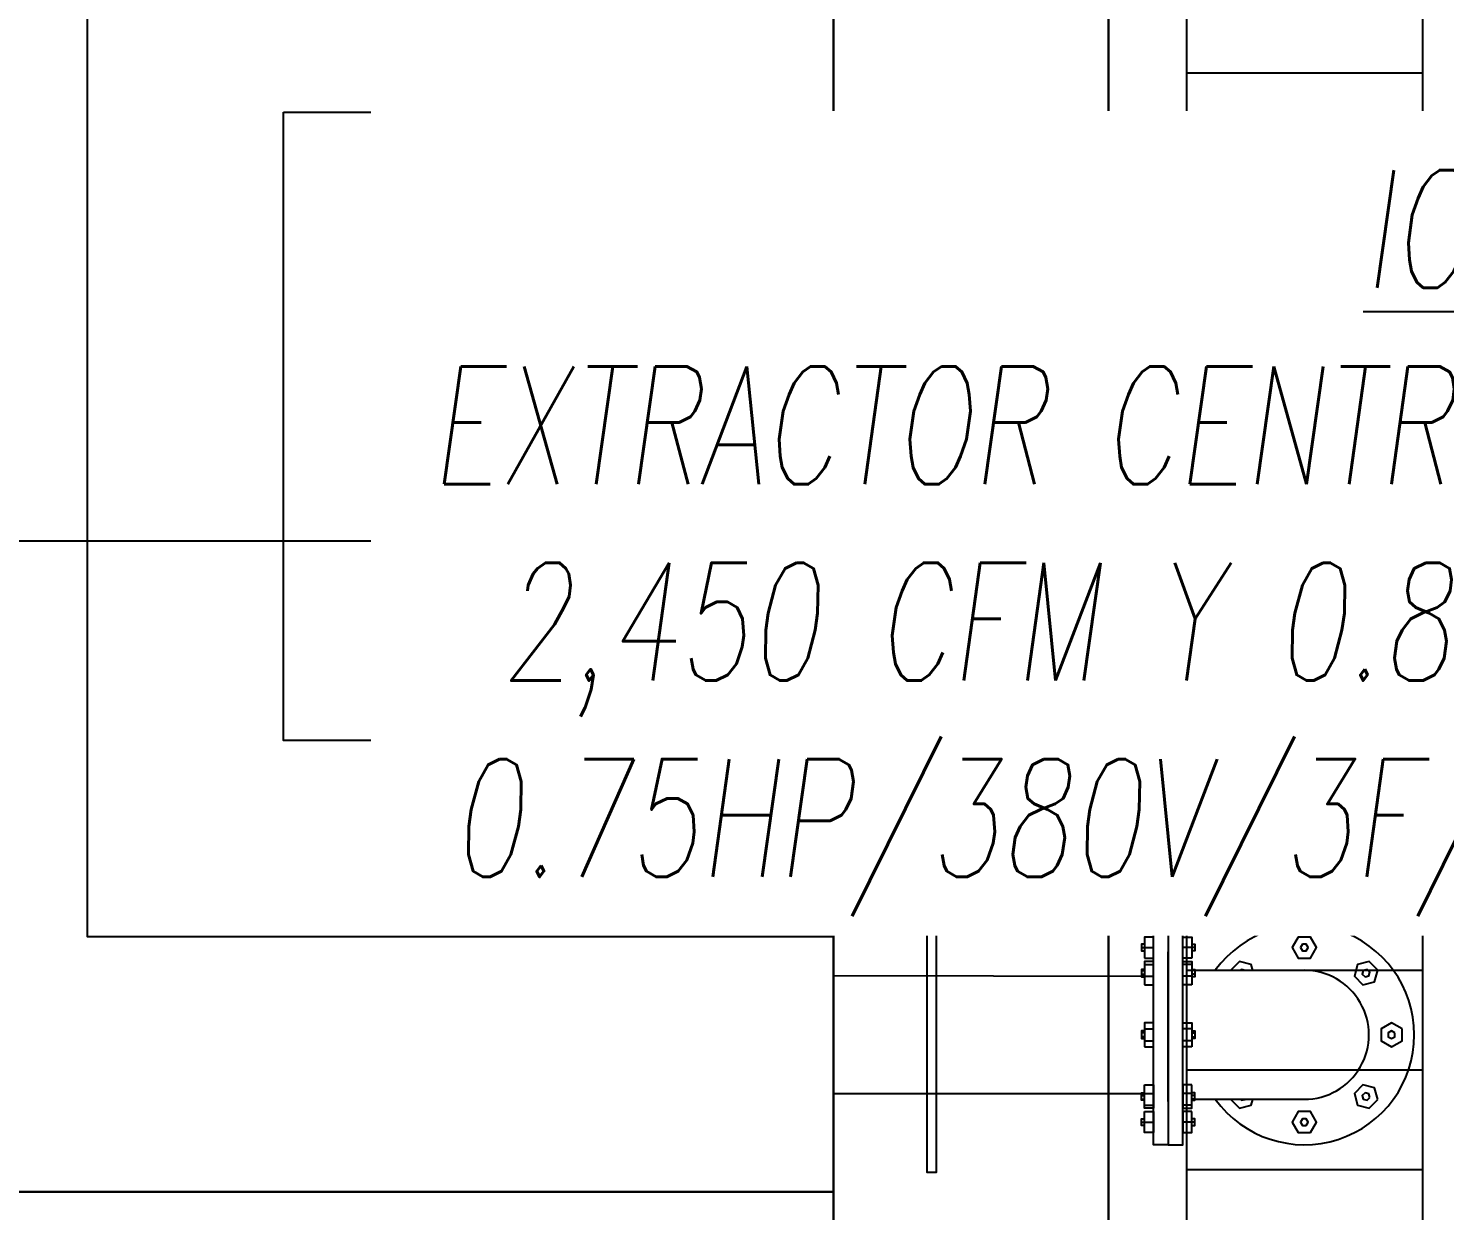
# Model space of a CAD drawing. Extents: x 226317 to 226469, y 8188101 to 8188260.
# Drawn here: x 226388.492 to 226390.295, y 8188240.557 to 8188242.063 of the extents above; entities that cross this region are included whole.
import ezdxf
from ezdxf import colors
from ezdxf.entities.mleader import LeaderData, LeaderLine
from ezdxf.math import Vec2, Vec3

# ---------------------------------------------------------------- set-up
doc = ezdxf.new("R2010")
doc.units = 0
doc.header["$LTSCALE"] = 15
for name, pattern in [('CENTER', [2, 1.25, -0.25, 0.25, -0.25]), ('DASHDOT', [1, 0.5, -0.25, 0, -0.25]), ('HIDDEN', [0.375, 0.25, -0.125])]:
    doc.linetypes.add(name, pattern=pattern)
doc.layers.get('0').update_dxf_attribs({"color": 250})
for name, color, linetype, lineweight in [('0-BLOCK-SANIT', 250, 'Continuous', 25), ('A-MURO ALTO', 250, 'Continuous', 30), ('A-MUROS', 252, 'Continuous', 30)]:
    doc.layers.add(name, color=color, linetype=linetype, lineweight=lineweight)
for name, color, linetype in [('0-TUBERIAS', 250, 'Continuous'), ('A-SANITARIOS', 250, 'Continuous'), ('A_50_CortesElev', 250, 'CENTER'), ('DESAGUE', 250, 'Continuous'), ('L3 Equipos y Ductos', 160, 'Continuous'), ('L6 Linea fina', 141, 'Continuous')]:
    doc.layers.add(name, color=color, linetype=linetype)
doc.styles.add('JNV ING', font='romans.shx', dxfattribs={"width": 0.7, "oblique": 8, "height": 0.15})

# ---------------------------------------------------------------- blocks, each defined once
blk = doc.blocks.new('Cortes-Elev.')
at = {"layer": 'A_50_CortesElev', "linetype": 'CENTER', "ltscale": 0.5}
blk.add_lwpolyline([(103.9309, 28.3545), (-19.0944, 28.3545)], dxfattribs=at)
blk = doc.blocks.new('GATE VALVE 6 PLANTA')
at = {"layer": 'A-SANITARIOS', "linetype": 'CENTER'}
for p, q in [((0, -178), (0, 178)), ((-220.7, 0), (220.7, 0))]:
    blk.add_line(p, q, dxfattribs=at)
at = {"layer": 'A-SANITARIOS'}
for p, q in [((-158.4, 146), (-171.5, 146)), ((-133.4, 150.4), (-157.1, 150.4)), ((-157.1, 150.4), (-157.1, 83.7)), ((-133.4, 117.8), (-133.4, 150.4)), ((133.4, 117.8), (133.4, 150.4)), ((133.4, 150.4), (157.1, 150.4)), ((157.1, 150.4), (157.1, 83.7)), ((158.4, 146), (171.5, 146)), ((-172.8, 136.7), (-178.3, 136.7)), ((-178.3, 136.7), (-178.3, 124.6)), ((-172.8, 138.3), (-176.7, 138.3)), ((-176.7, 138.3), (-176.7, 123)), ((-172.8, 142.2), (-172.8, 119.1)), ((-171.5, 138.3), (-158.4, 138.3)), ((-157.1, 142.2), (-157.1, 119.1)), ((157.1, 142.2), (157.1, 119.1)), ((171.5, 138.3), (158.4, 138.3)), ((172.8, 142.2), (172.8, 119.1)), ((172.8, 138.3), (176.7, 138.3)), ((172.8, 136.7), (178.3, 136.7)), ((176.7, 138.3), (176.7, 123)), ((178.3, 136.7), (178.3, 124.6)), ((-172.8, 124.6), (-178.3, 124.6)), ((-172.8, 123), (-176.7, 123)), ((-171.5, 123), (-158.4, 123)), ((-158.4, 115.3), (-171.5, 115.3)), ((-96.2, 115.3), (-90.1, 115.3)), ((-88.8, 121.1), (-88.8, 119.1)), ((88.8, 121.1), (88.8, 119.1)), ((96.2, 115.3), (90.1, 115.3)), ((171.5, 123), (158.4, 123)), ((158.4, 115.3), (171.5, 115.3)), ((172.8, 124.6), (178.3, 124.6)), ((172.8, 123), (176.7, 123)), ((-178.3, 92), (-220.7, 84)), ((-172.8, 98.4), (-178.3, 98.4)), ((-178.3, 98.4), (-178.3, 86.3)), ((-172.8, 100.1), (-176.7, 100.1)), ((-176.7, 100.1), (-176.7, 84.7)), ((-172.8, 103.9), (-172.8, 80.9)), ((-158.4, 107.7), (-171.5, 107.7)), ((-171.5, 100.1), (-158.4, 100.1)), ((-157.1, 103.9), (-157.1, 83.7)), ((-104.5, 103.9), (-104.5, 80.9)), ((-103.2, 107.7), (-90.1, 107.7)), ((-90.1, 100.1), (-103.2, 100.1)), ((-88.8, 103.9), (-88.8, 80.9)), ((-88.8, 100.1), (-84.9, 100.1)), ((-88.8, 98.4), (-83.2, 98.4)), ((-84.9, 100.1), (-84.9, 84.7)), ((-83.2, 98.4), (-83.2, 86.3)), ((88.8, 98.4), (83.2, 98.4)), ((83.2, 98.4), (83.2, 86.3)), ((88.8, 100.1), (84.9, 100.1)), ((84.9, 100.1), (84.9, 84.7)), ((88.8, 103.9), (88.8, 80.9)), ((103.2, 107.7), (90.1, 107.7)), ((90.1, 100.1), (103.2, 100.1)), ((104.5, 103.9), (104.5, 80.9)), ((157.1, 103.9), (157.1, 83.7)), ((158.4, 107.7), (171.5, 107.7)), ((171.5, 100.1), (158.4, 100.1)), ((172.8, 103.9), (172.8, 80.9)), ((172.8, 100.1), (176.7, 100.1)), ((172.8, 98.4), (178.3, 98.4)), ((176.7, 100.1), (176.7, 84.7)), ((178.3, 98.4), (178.3, 86.3)), ((178.3, 92), (220.7, 84)), ((-220.7, 84), (-220.7, -84)), ((-172.8, 86.3), (-178.3, 86.3)), ((-172.8, 84.7), (-176.7, 84.7)), ((-171.5, 84.7), (-158.4, 84.7)), ((-160.7, 77), (-171.5, 77)), ((-90.1, 84.7), (-103.2, 84.7)), ((-103.2, 77), (-90.1, 77)), ((-88.8, 86.3), (-83.2, 86.3)), ((-88.8, 84.7), (-84.9, 84.7)), ((88.8, 86.3), (83.2, 86.3)), ((88.8, 84.7), (84.9, 84.7)), ((90.1, 84.7), (103.2, 84.7)), ((103.2, 77), (90.1, 77)), ((171.5, 84.7), (158.4, 84.7)), ((160.5, 77), (171.5, 77)), ((172.8, 86.3), (178.3, 86.3)), ((172.8, 84.7), (176.7, 84.7)), ((220.7, 84), (220.7, -84)), ((-133.4, 13.9), (-133.4, 68.9)), ((133.4, -68.9), (133.4, 68.9)), ((-101.4, 15.3), (-88.3, 15.3)), ((103.2, 15.3), (102.4, 15.3)), ((104.5, 11.5), (104.5, -11.5)), ((-133.4, -68.9), (-133.4, -13.9)), ((-101.4, -15.3), (-88.3, -15.3)), ((103.2, -15.3), (102.4, -15.3)), ((-178.3, -92), (-220.7, -84)), ((-172.8, -86.3), (-178.3, -86.3)), ((-178.3, -98.4), (-178.3, -86.3)), ((-172.8, -84.7), (-176.7, -84.7)), ((-176.7, -100.1), (-176.7, -84.7)), ((-172.8, -103.9), (-172.8, -80.9)), ((-160.5, -77), (-171.5, -77)), ((-171.5, -84.7), (-158.4, -84.7)), ((-157.1, -83.7), (-157.1, -150.4)), ((-157.1, -103.9), (-157.1, -83.7)), ((-104.5, -103.9), (-104.5, -80.9)), ((-103.2, -77), (-90.1, -77)), ((-90.1, -84.7), (-103.2, -84.7)), ((-88.8, -103.9), (-88.8, -80.9)), ((-88.8, -84.7), (-84.9, -84.7)), ((-88.8, -86.3), (-83.2, -86.3)), ((-84.9, -100.1), (-84.9, -84.7)), ((-83.2, -98.4), (-83.2, -86.3)), ((88.8, -86.3), (83.2, -86.3)), ((83.2, -98.4), (83.2, -86.3)), ((88.8, -84.7), (84.9, -84.7)), ((84.9, -100.1), (84.9, -84.7)), ((88.8, -103.9), (88.8, -80.9)), ((103.2, -77), (90.1, -77)), ((90.1, -84.7), (103.2, -84.7)), ((104.5, -103.9), (104.5, -80.9)), ((157.1, -83.7), (157.1, -150.4)), ((157.1, -103.9), (157.1, -83.7)), ((171.5, -84.7), (158.4, -84.7)), ((160.5, -77), (171.5, -77)), ((172.8, -103.9), (172.8, -80.9)), ((172.8, -84.7), (176.7, -84.7)), ((172.8, -86.3), (178.3, -86.3)), ((176.7, -100.1), (176.7, -84.7)), ((178.3, -92), (220.7, -84)), ((178.3, -98.4), (178.3, -86.3)), ((-172.8, -98.4), (-178.3, -98.4)), ((-172.8, -100.1), (-176.7, -100.1)), ((-172.7, -100.1), (-159.6, -100.1)), ((-158.4, -107.7), (-171.5, -107.7)), ((-157.1, -107.9), (-158.3, -107.6)), ((-90.1, -100.1), (-103.2, -100.1)), ((-103.2, -107.7), (-90.1, -107.7)), ((-88.8, -98.4), (-83.2, -98.4)), ((-88.8, -100.1), (-84.9, -100.1)), ((88.8, -98.4), (83.2, -98.4)), ((88.8, -100.1), (84.9, -100.1)), ((90.1, -100.1), (103.2, -100.1)), ((103.2, -107.7), (90.1, -107.7)), ((157.1, -107.9), (158.3, -107.6)), ((158.4, -107.7), (171.5, -107.7)), ((172.7, -100.1), (159.6, -100.1)), ((172.8, -98.4), (178.3, -98.4)), ((172.8, -100.1), (176.7, -100.1)), ((-172.8, -124.6), (-178.3, -124.6)), ((-178.3, -136.7), (-178.3, -124.6)), ((-172.8, -123), (-176.7, -123)), ((-176.7, -138.3), (-176.7, -123)), ((-172.8, -142.2), (-172.8, -119.1)), ((-158.4, -115.3), (-171.5, -115.3)), ((-171.5, -123), (-158.4, -123)), ((-157.1, -142.2), (-157.1, -119.1)), ((-133.4, -150.4), (-133.4, -117.8)), ((-96.2, -115.3), (-90.3, -115.3)), ((-89, -120.9), (-89, -119.1)), ((89, -120.9), (89, -119.1)), ((96.2, -115.3), (90.3, -115.3)), ((133.4, -150.4), (133.4, -117.8)), ((157.1, -142.2), (157.1, -119.1)), ((158.4, -115.3), (171.5, -115.3)), ((171.5, -123), (158.4, -123)), ((172.8, -142.2), (172.8, -119.1)), ((172.8, -123), (176.7, -123)), ((172.8, -124.6), (178.3, -124.6)), ((176.7, -138.3), (176.7, -123)), ((178.3, -136.7), (178.3, -124.6)), ((-172.8, -136.7), (-178.3, -136.7)), ((-172.8, -138.3), (-176.7, -138.3)), ((-171.5, -138.3), (-158.4, -138.3)), ((171.5, -138.3), (158.4, -138.3)), ((172.8, -136.7), (178.3, -136.7)), ((172.8, -138.3), (176.7, -138.3)), ((-158.4, -146), (-171.5, -146)), ((-157.1, -150.4), (-133.4, -150.4)), ((-128.1, -150.4), (-104.5, -150.4)), ((128.1, -150.4), (104.5, -150.4)), ((157.1, -150.4), (133.4, -150.4)), ((158.4, -146), (171.5, -146))]:
    blk.add_line(p, q, dxfattribs=at)
at = {"layer": 'A-SANITARIOS', "linetype": 'Continuous'}
for p, q in [((-131.7, 0), (-129.9, 0)), ((131.7, 0), (129.9, 0))]:
    blk.add_line(p, q, dxfattribs=at)
at = {"layer": 'A-SANITARIOS'}
for points in [[(-104.5, 144.1), (-104.5, 150.4), (-128.1, 150.4), (-128.1, 123.5)], [(104.5, 144.1), (104.5, 150.4), (128.1, 150.4), (128.1, 123.5)], [(-0.1, 27.7), (62.7, 136.4)], [(86.8, 122.5), (24, 13.8)], [(-158.3, 107.6), (-157.1, 107.9)], [(-104.5, 13.9), (-104.5, 107.8)], [(104.5, -107.8), (104.5, 107.8)], [(-131.7, 13.9), (-131.7, 72.2)], [(-129.9, 13.9), (-129.9, 75.3)], [(-128.1, 78.3), (-128.1, 13.9)], [(128.1, 78.3), (128.1, -78.3)], [(129.9, -75.3), (129.9, 75.3)], [(131.7, -72.2), (131.7, 72.2)], [(-149.5, 13.9), (-23.9, 13.9)], [(-23.9, -13.9), (-149.5, -13.9)], [(-131.7, -72.2), (-131.7, -13.9)], [(-129.9, -75.3), (-129.9, -13.9)], [(-128.1, -13.9), (-128.1, -78.3)], [(-104.5, -107.8), (-104.5, -13.9)], [(24, -13.8), (86.8, -122.5)], [(62.7, -136.4), (-0.1, -27.7)], [(-128.1, -123.5), (-128.1, -150.4)], [(128.1, -123.5), (128.1, -150.4)], [(-104.5, -150.4), (-104.5, -144.1)], [(104.5, -150.4), (104.5, -144.1)]]:
    blk.add_lwpolyline(points, dxfattribs=at)
at = {"layer": 'A-SANITARIOS', "linetype": 'Continuous'}
for points in [[(-18.7, 85.3), (-30.9, 94.6), (-45.1, 88.8), (-47.1, 73.5), (-34.9, 64.2), (-20.7, 70.1)], [(-73.5, 47.1), (-88.8, 45.1), (-94.6, 30.9), (-85.3, 18.7), (-70.1, 20.7), (-64.2, 34.9)], [(-22.7, 44.4), (-37.6, 48.4), (-48.4, 37.6), (-44.4, 22.7), (-29.6, 18.8), (-18.8, 29.6)], [(85.3, 18.7), (94.6, 30.9), (88.8, 45.1), (73.5, 47.1), (64.2, 34.9), (70.1, 20.7)], [(-85.3, -18.7), (-94.6, -30.9), (-88.8, -45.1), (-73.5, -47.1), (-64.2, -34.9), (-70.1, -20.7)], [(-44.4, -22.7), (-48.4, -37.6), (-37.6, -48.4), (-22.7, -44.4), (-18.8, -29.6), (-29.6, -18.8)], [(73.5, -47.1), (88.8, -45.1), (94.6, -30.9), (85.3, -18.7), (70.1, -20.7), (64.2, -34.9)], [(-47.1, -73.5), (-45.1, -88.8), (-30.9, -94.6), (-18.7, -85.3), (-20.7, -70.1), (-34.9, -64.2)]]:
    blk.add_lwpolyline(points, close=True, dxfattribs=at)
for points in [[(37.1, 92.1), (30.9, 94.6), (18.7, 85.3), (20.7, 70.1), (23.7, 68.9)], [(27.9, 20.5), (29.6, 18.8), (44.4, 22.7), (48.4, 37.6), (41.7, 44.3)], [(41.7, -44.3), (48.4, -37.6), (44.4, -22.7), (29.6, -18.8), (27.9, -20.5)], [(23.7, -68.9), (20.7, -70.1), (18.7, -85.3), (30.9, -94.6), (37.1, -92.1)]]:
    blk.add_lwpolyline(points, dxfattribs=at)
for centre, radius in [((0, 0), 178), ((0, 0), 150.1), ((-32.9, 79.4), 13.3), ((-32.9, 79.4), 7.67), ((-32.9, 79.4), 6.04), ((-79.4, 32.9), 13.3), ((-79.4, 32.9), 7.67), ((-79.4, 32.9), 6.04), ((-33.6, 33.6), 13.3), ((-33.6, 33.6), 7.67), ((-33.6, 33.6), 6.04), ((79.4, 32.9), 13.3), ((79.4, 32.9), 7.67), ((79.4, 32.9), 6.04), ((0, 0), 27.7), ((0, 0), 15.8), ((-79.4, -32.9), 13.3), ((-79.4, -32.9), 7.67), ((-79.4, -32.9), 6.04), ((-33.6, -33.6), 13.3), ((-33.6, -33.6), 7.67), ((-33.6, -33.6), 6.04), ((79.4, -32.9), 13.3), ((79.4, -32.9), 7.67), ((79.4, -32.9), 6.04), ((-32.9, -79.4), 13.3), ((-32.9, -79.4), 7.67), ((-32.9, -79.4), 6.04)]:
    blk.add_circle(centre, radius, dxfattribs=at)
at = {"layer": 'A-SANITARIOS'}
for centre, radius, start, end in [((-166.5, 142.2), 6.25, 142.1211, 217.8789), ((-163.3, 142.2), 6.25, 322.1211, 37.8789), ((163.3, 142.2), 6.25, 142.1211, 217.8789), ((166.5, 142.2), 6.25, 322.1211, 37.8789), ((-149.8, 130.7), 23, 160.5288, 199.4712), ((-180.1, 130.7), 23, 340.5288, 19.4712), ((180.1, 130.7), 23, 160.5288, 199.4712), ((149.8, 130.7), 23, 340.5288, 19.4712), ((-166.5, 119.1), 6.25, 142.1211, 217.8789), ((-163.3, 119.1), 6.25, 322.1211, 37.8789), ((-95, 119.1), 6.25, 322.1211, 16.4794), ((95, 119.1), 6.25, 163.5206, 217.8789), ((163.3, 119.1), 6.25, 142.1211, 217.8789), ((166.5, 119.1), 6.25, 322.1211, 37.8789), ((-166.5, 103.9), 6.25, 142.1211, 217.8789), ((-149.8, 92.4), 23, 160.5288, 199.4712), ((-163.3, 103.9), 6.25, 322.1211, 37.8789), ((-180.1, 92.4), 23, 340.5288, 19.4712), ((-98.2, 103.9), 6.25, 142.1211, 217.8789), ((-81.5, 92.4), 23, 160.5288, 199.4712), ((-95, 103.9), 6.25, 322.1211, 37.8789), ((-111.8, 92.4), 23, 340.5288, 19.4712), ((95, 103.9), 6.25, 142.1211, 217.8789), ((111.8, 92.4), 23, 160.5288, 199.4712), ((98.2, 103.9), 6.25, 322.1211, 37.8789), ((81.5, 92.4), 23, 340.5288, 19.4712), ((163.3, 103.9), 6.25, 142.1211, 217.8789), ((180.1, 92.4), 23, 160.5288, 199.4712), ((166.5, 103.9), 6.25, 322.1211, 37.8789), ((149.8, 92.4), 23, 340.5288, 19.4712), ((-166.5, 80.9), 6.25, 142.1211, 217.8789), ((-163.3, 80.9), 6.25, 20.0188, 37.8789), ((-98.2, 80.9), 6.25, 142.1211, 217.8789), ((-95, 80.9), 6.25, 322.1211, 37.8789), ((95, 80.9), 6.25, 142.1211, 217.8789), ((98.2, 80.9), 6.25, 322.1211, 37.8789), ((163.3, 80.9), 6.25, 142.1211, 159.9812), ((166.5, 80.9), 6.25, 322.1211, 37.8789), ((-96.5, 11.5), 6.25, 142.1211, 157.2418), ((-93.3, 11.5), 6.25, 22.7582, 37.8789), ((98.2, 11.5), 6.25, 322.1211, 37.8789), ((81.5, 0), 23, 340.5288, 19.4712), ((-96.5, -11.5), 6.25, 202.7582, 217.8789), ((-93.3, -11.5), 6.25, 322.1211, 337.2418), ((98.2, -11.5), 6.25, 322.1211, 37.8789), ((-166.5, -80.9), 6.25, 142.1211, 217.8789), ((-149.8, -92.4), 23, 160.5288, 199.4712), ((-163.3, -80.9), 6.25, 322.1211, 339.9812), ((-180.1, -92.4), 23, 340.5288, 19.4712), ((-98.2, -80.9), 6.25, 142.1211, 217.8789), ((-81.5, -92.4), 23, 160.5288, 199.4712), ((-95, -80.9), 6.25, 322.1211, 37.8789), ((-111.8, -92.4), 23, 340.5288, 19.4712), ((95, -80.9), 6.25, 142.1211, 217.8789), ((111.8, -92.4), 23, 160.5288, 199.4712), ((98.2, -80.9), 6.25, 322.1211, 37.8789), ((81.5, -92.4), 23, 340.5288, 19.4712), ((180.1, -92.4), 23, 160.5288, 199.4712), ((163.3, -80.9), 6.25, 200.0188, 217.8789), ((166.5, -80.9), 6.25, 322.1211, 37.8789), ((149.8, -92.4), 23, 340.5288, 19.4712), ((-166.5, -103.9), 6.25, 142.1211, 217.8789), ((-163.3, -103.9), 6.25, 322.1211, 37.8789), ((-98.2, -103.9), 6.25, 142.1211, 217.8789), ((-95, -103.9), 6.25, 322.1211, 37.8789), ((95, -103.9), 6.25, 142.1211, 217.8789), ((98.2, -103.9), 6.25, 322.1211, 37.8789), ((163.3, -103.9), 6.25, 142.1211, 217.8789), ((166.5, -103.9), 6.25, 322.1211, 37.8789), ((-166.5, -119.1), 6.25, 142.1211, 217.8789), ((-149.8, -130.7), 23, 160.5288, 199.4712), ((-163.3, -119.1), 6.25, 322.1211, 37.8789), ((-180.1, -130.7), 23, 340.5288, 19.4712), ((-95.3, -119.1), 6.25, 344.9642, 37.8789), ((95.3, -119.1), 6.25, 142.1211, 195.0358), ((163.3, -119.1), 6.25, 142.1211, 217.8789), ((180.1, -130.7), 23, 160.5288, 199.4712), ((166.5, -119.1), 6.25, 322.1211, 37.8789), ((149.8, -130.7), 23, 340.5288, 19.4712), ((-166.5, -142.2), 6.25, 142.1211, 217.8789), ((-163.3, -142.2), 6.25, 322.1211, 37.8789), ((163.3, -142.2), 6.25, 142.1211, 217.8789), ((166.5, -142.2), 6.25, 322.1211, 37.8789)]:
    blk.add_arc(centre, radius, start, end, dxfattribs=at)
at = {"layer": 'A-SANITARIOS', "linetype": 'Continuous'}
for centre, radius, start, end in [((0, 0), 125.8, 66.3566, 131.4219), ((0, 0), 102.9, 67.7807, 171.7522), ((32.9, 79.4), 13.3, 71.7517, 228.2483), ((0, 0), 125.8, 48.5781, 53.6434), ((32.9, 79.4), 7.67, 80.6567, 219.3433), ((32.9, 79.4), 6.04, 86.6452, 213.3548), ((0, 0), 103.5, 308.2383, 51.7617), ((0, 0), 64.2, 72.5334, 167.4666), ((33.6, 33.6), 13.3, 247.0629, 52.9371), ((33.6, 33.6), 7.67, 252.2965, 47.7035), ((33.6, 33.6), 6.04, 255.7086, 44.2914), ((0, 0), 64.2, 312.5334, 47.4666), ((0, 0.1), 102.9, 188.2249, 292.2044), ((0, 0), 64.2, 192.5334, 287.4666), ((33.6, -33.6), 13.3, 307.0629, 112.9371), ((33.6, -33.6), 7.67, 312.2965, 107.7035), ((33.6, -33.6), 6.04, 315.7086, 104.2914), ((32.9, -79.4), 13.3, 131.7517, 288.2483), ((32.9, -79.4), 7.67, 140.6567, 279.3433), ((32.9, -79.4), 6.04, 146.6452, 273.3548), ((0, 0), 125.8, 228.5781, 293.6434), ((0, 0), 125.8, 306.3566, 311.4219)]:
    blk.add_arc(centre, radius, start, end, dxfattribs=at)
at = {"layer": 'A-SANITARIOS', "linetype": 'CENTER', "ltscale": 3}
blk.add_arc((0, 0), 86, 189.3239, 290.6761, dxfattribs=at)
blk = doc.blocks.new('00-Succion 6pulg')
at = {"layer": '0-TUBERIAS', "linetype": 'Continuous'}
for p, q in [((-0.0822, 0), (-0.0822, -0.1394)), ((0.0822, 0), (0.0822, -0.1394)), ((-0.1111, -0.1394), (-0.1111, -0.1546)), ((-0.0895, -0.1432), (-0.0895, -0.1546)), ((-0.082, -0.1394), (-0.082, -0.1432)), ((-0.0773, -0.1394), (-0.0773, -0.1432)), ((-0.0746, -0.1432), (-0.0746, -0.1546)), ((-0.0077, -0.1432), (-0.0077, -0.1546)), ((-0.0025, -0.1432), (-0.0025, -0.1394)), ((0.0025, -0.1432), (0.0025, -0.1394)), ((0.0077, -0.1432), (0.0077, -0.1546)), ((0.0746, -0.1432), (0.0746, -0.1546)), ((0.0773, -0.1394), (0.0773, -0.1432)), ((0.082, -0.1394), (0.082, -0.1432)), ((0.0895, -0.1432), (0.0895, -0.1546)), ((0.1111, -0.1394), (0.1111, -0.1546)), ((-0.085, -0.1733), (-0.1059, -0.1733)), ((-0.085, -0.1733), (-0.1059, -0.1733)), ((-0.085, -0.1733), (0.085, -0.1733)), ((-0.085, -0.1733), (-0.0057, -0.1733)), ((-0.085, -0.1733), (0.085, -0.1733)), ((-0.085, -0.1733), (-0.0057, -0.1733)), ((0.0057, -0.1733), (0.085, -0.1733)), ((0.0057, -0.1733), (0.085, -0.1733)), ((0.085, -0.1733), (0.1058, -0.1733)), ((0.085, -0.1733), (0.1058, -0.1733)), ((-0.1111, -0.2072), (-0.1111, -0.1921)), ((-0.0895, -0.2034), (-0.0895, -0.1921)), ((-0.0746, -0.2034), (-0.0746, -0.1921)), ((-0.0077, -0.2034), (-0.0077, -0.1921)), ((0.0077, -0.2034), (0.0077, -0.1921)), ((0.0746, -0.2034), (0.0746, -0.1921)), ((0.0895, -0.2034), (0.0895, -0.1921)), ((0.1111, -0.2072), (0.1111, -0.1921)), ((-0.082, -0.2072), (-0.082, -0.2034)), ((-0.0773, -0.2072), (-0.0773, -0.2034)), ((-0.0025, -0.2034), (-0.0025, -0.2072)), ((0.0025, -0.2034), (0.0025, -0.2072)), ((0.0773, -0.2072), (0.0773, -0.2034)), ((0.082, -0.2072), (0.082, -0.2034))]:
    blk.add_line(p, q, dxfattribs=at)
for points in [[(0.0077, 0.1244), (0.0154, 0.1111), (0.0077, 0.0978), (-0.0077, 0.0978), (-0.0154, 0.1111), (-0.0077, 0.1244)], [(0.0025, 0.1154), (0.0049, 0.1111), (0.0025, 0.1068), (-0.0025, 0.1068), (-0.0049, 0.1111), (-0.0025, 0.1154)], [(-0.0825, 0.0934), (-0.0677, 0.0895), (-0.0637, 0.0746), (-0.0746, 0.0637), (-0.0895, 0.0677), (-0.0934, 0.0825)], [(0.0934, 0.0825), (0.0895, 0.0677), (0.0746, 0.0637), (0.0637, 0.0746), (0.0677, 0.0895), (0.0825, 0.0934)], [(-0.0798, 0.0833), (-0.0751, 0.082), (-0.0738, 0.0773), (-0.0773, 0.0738), (-0.082, 0.0751), (-0.0833, 0.0798)], [(0.0833, 0.0798), (0.082, 0.0751), (0.0773, 0.0738), (0.0738, 0.0773), (0.0751, 0.082), (0.0798, 0.0833)], [(-0.1244, 0.0077), (-0.1111, 0.0154), (-0.0978, 0.0077), (-0.0978, -0.0077), (-0.1111, -0.0154), (-0.1244, -0.0077)], [(-0.1154, 0.0025), (-0.1111, 0.0049), (-0.1068, 0.0025), (-0.1068, -0.0025), (-0.1111, -0.0049), (-0.1154, -0.0025)], [(0.1244, -0.0077), (0.1111, -0.0154), (0.0978, -0.0077), (0.0978, 0.0077), (0.1111, 0.0154), (0.1244, 0.0077)], [(0.1154, -0.0025), (0.1111, -0.0049), (0.1068, -0.0025), (0.1068, 0.0025), (0.1111, 0.0049), (0.1154, 0.0025)], [(-0.0978, -0.1432), (-0.0978, -0.1546), (-0.1244, -0.1546), (-0.1244, -0.1432)], [(-0.0637, -0.1432), (-0.0637, -0.1546), (-0.0934, -0.1546), (-0.0934, -0.1432)], [(-0.0154, -0.1432), (-0.0154, -0.1546), (0.0154, -0.1546), (0.0154, -0.1432)], [(0.0637, -0.1432), (0.0637, -0.1546), (0.0934, -0.1546), (0.0934, -0.1432)], [(0.0978, -0.1432), (0.0978, -0.1546), (0.1244, -0.1546), (0.1244, -0.1432)], [(0.14, -0.1733), (-0.14, -0.1733), (-0.14, -0.1546), (0.14, -0.1546)], [(0.14, -0.1733), (-0.14, -0.1733), (-0.14, -0.1921), (0.14, -0.1921)], [(-0.0978, -0.2034), (-0.0978, -0.1921), (-0.1244, -0.1921), (-0.1244, -0.2034)], [(-0.0637, -0.2034), (-0.0637, -0.1921), (-0.0934, -0.1921), (-0.0934, -0.2034)], [(-0.0154, -0.2034), (-0.0154, -0.1921), (0.0154, -0.1921), (0.0154, -0.2034)], [(0.0637, -0.2034), (0.0637, -0.1921), (0.0934, -0.1921), (0.0934, -0.2034)], [(0.0978, -0.2034), (0.0978, -0.1921), (0.1244, -0.1921), (0.1244, -0.2034)]]:
    blk.add_lwpolyline(points, close=True, dxfattribs=at)
for points in [[(-0.0822, -0.0933), (-0.0825, -0.0934), (-0.0934, -0.0825), (-0.0895, -0.0677), (-0.0822, -0.0657)], [(0.0822, -0.0657), (0.0895, -0.0677), (0.0934, -0.0825), (0.0825, -0.0934), (0.0822, -0.0933)], [(-0.0822, -0.081), (-0.0833, -0.0798), (-0.0822, -0.0755)], [(0.0822, -0.0755), (0.0833, -0.0798), (0.0822, -0.081)], [(-0.1154, -0.1432), (-0.1154, -0.1394), (-0.1068, -0.1394), (-0.1068, -0.1432)], [(-0.0833, -0.1432), (-0.0833, -0.1394), (-0.0738, -0.1394), (-0.0738, -0.1432)], [(0.0049, -0.1432), (0.0049, -0.1394), (-0.0049, -0.1394), (-0.0049, -0.1432)], [(0.0833, -0.1432), (0.0833, -0.1394), (0.0738, -0.1394), (0.0738, -0.1432)], [(0.1154, -0.1432), (0.1154, -0.1394), (0.1068, -0.1394), (0.1068, -0.1432)], [(-0.1073, -0.1546), (-0.1073, -0.1546), (-0.1158, -0.1546)], [(-0.0743, -0.1546), (-0.0743, -0.1546), (-0.0828, -0.1546)], [(-0.0043, -0.1546), (-0.0043, -0.1546), (0.0043, -0.1546)], [(0.0743, -0.1546), (0.0743, -0.1546), (0.0828, -0.1546)], [(0.1073, -0.1546), (0.1073, -0.1546), (0.1158, -0.1546)], [(-0.1073, -0.1921), (-0.1073, -0.1921), (-0.1158, -0.1921)], [(-0.0743, -0.1921), (-0.0743, -0.1921), (-0.0828, -0.1921)], [(-0.0043, -0.1921), (-0.0043, -0.1921), (0.0043, -0.1921)], [(0.0743, -0.1921), (0.0743, -0.1921), (0.0828, -0.1921)], [(0.1073, -0.1921), (0.1073, -0.1921), (0.1158, -0.1921)], [(-0.1154, -0.2034), (-0.1154, -0.2072), (-0.1068, -0.2072), (-0.1068, -0.2034)], [(-0.0833, -0.2034), (-0.0833, -0.2072), (-0.0738, -0.2072), (-0.0738, -0.2034)], [(0.0049, -0.2034), (0.0049, -0.2072), (-0.0049, -0.2072), (-0.0049, -0.2034)], [(0.0833, -0.2034), (0.0833, -0.2072), (0.0738, -0.2072), (0.0738, -0.2034)], [(0.1154, -0.2034), (0.1154, -0.2072), (0.1068, -0.2072), (0.1068, -0.2034)]]:
    blk.add_lwpolyline(points, dxfattribs=at)
blk.add_arc((0, 0), 0.14, 305.9319, 234.0681, dxfattribs=at)
at = {"layer": '0-TUBERIAS', "linetype": 'Continuous', "extrusion": (0, 0, -1)}
blk.add_ellipse((0, 0), major_axis=(0, 0.0822), ratio=0.999474, start_param=4.712389, end_param=7.853982, dxfattribs=at)
blk = doc.blocks.new('BOMBAS-28.02.2025')
at = {"layer": 'DESAGUE'}
h = blk.add_hatch(dxfattribs=at)
h.set_pattern_fill('ANSI31', color=8, scale=0.04, angle=315)
h.set_pattern_definition([(1e-14, (3002.36733, 953.96129), (-3e-17, 0.127), [])])
h.paths.add_polyline_path([(0.45, -4.9035), (0.75, -4.9035), (0.75, -0.1035), (0.45, -0.1035)])
at = {"layer": '0-BLOCK-SANIT', "color": 8, "linetype": 'HIDDEN', "ltscale": 0.5}
blk.add_line((0, -1.7284), (0.5584, -1.7284, 0), dxfattribs=at)
at = {"layer": 'A-SANITARIOS', "color": 8, "linetype": 'Continuous', "ltscale": 0.7}
for p, q in [((0.5744, -1.5676, 0), (0.6244, -1.5676, 0)), ((0.5744, -1.575, 0), (0.5744, -1.5676, 0)), ((0.6244, -1.575, 0), (0.6244, -1.5676, 0))]:
    blk.add_line(p, q, dxfattribs=at)
at = {"layer": 'A-SANITARIOS', "color": 8, "linetype": 'HIDDEN', "ltscale": 0.5}
blk.add_line((0.5994, -1.6885, 0), (0.5995, -1.565, 0), dxfattribs=at)
at = {"layer": 'A-SANITARIOS', "color": 8, "linetype": 'Continuous'}
for p, q in [((0.5744, -1.5877, 0), (0.5744, -1.575, 0)), ((0.6244, -1.575, 0), (0.6244, -1.5877, 0)), ((0.5783, -1.6114, 0), (0.5783, -1.5929, 0)), ((0.6218, -1.6133, 0), (0.6218, -1.5929, 0)), ((0.5783, -1.6628, 0), (0.5783, -1.6447, 0)), ((0.6218, -1.6628, 0), (0.6218, -1.6429, 0)), ((0.5624, -1.7033, 0), (0.564, -1.7053, 0)), ((0.564, -1.7517, 0), (0.564, -1.7053, 0)), ((0.5624, -1.7537, 0), (0.564, -1.7517, 0)), ((0.564, -1.7517, 0), (0.5665, -1.7517, 0)), ((0.3922, -2.0174, 0), (0.4073, -2.0174, 0)), ((0.46, -2.0174, 0), (0.4448, -2.0174, 0)), ((0.4261, -2.0435, 0), (0.4261, -2.0227, 0)), ((0.4261, -2.0435, 0), (0.4261, -2.0227, 0)), ((0.3922, -2.0465, 0), (0.396, -2.0465, 0)), ((0.3922, -2.0512, 0), (0.396, -2.0512, 0)), ((0.396, -2.0391, 0), (0.4073, -2.0391, 0)), ((0.396, -2.0539, 0), (0.4073, -2.0539, 0)), ((0.4261, -2.2135, 0), (0.4261, -2.0435, 0)), ((0.4261, -2.1228, 0), (0.4261, -2.0435, 0)), ((0.4261, -2.2135, 0), (0.4261, -2.0435, 0)), ((0.4261, -2.1228, 0), (0.4261, -2.0435, 0)), ((0.4562, -2.0391, 0), (0.4448, -2.0391, 0)), ((0.4562, -2.0539, 0), (0.4448, -2.0539, 0)), ((0.46, -2.0465, 0), (0.4562, -2.0465, 0)), ((0.46, -2.0512, 0), (0.4562, -2.0512, 0)), ((0.5994, -2.0464, 0), (0.46, -2.0464, 0)), ((0.396, -2.1261, 0), (0.3922, -2.1261, 0)), ((0.396, -2.1208, 0), (0.4073, -2.1208, 0)), ((0.4562, -2.1208, 0), (0.4448, -2.1208, 0)), ((0.4562, -2.1261, 0), (0.46, -2.1261, 0)), ((0.396, -2.131, 0), (0.3922, -2.131, 0)), ((0.396, -2.1362, 0), (0.4073, -2.1362, 0)), ((0.4261, -2.2135, 0), (0.4261, -2.1343, 0)), ((0.4261, -2.2135, 0), (0.4261, -2.1343, 0)), ((0.4562, -2.1362, 0), (0.4448, -2.1362, 0)), ((0.4562, -2.131, 0), (0.46, -2.131, 0)), ((0.3922, -2.2058, 0), (0.396, -2.2058, 0)), ((0.3922, -2.2105, 0), (0.396, -2.2105, 0)), ((0.396, -2.2031, 0), (0.4073, -2.2031, 0)), ((0.4261, -2.2135, 0), (0.4261, -2.2344, 0)), ((0.4261, -2.2135, 0), (0.4261, -2.2344, 0)), ((0.4562, -2.2031, 0), (0.4448, -2.2031, 0)), ((0.46, -2.2058, 0), (0.4562, -2.2058, 0)), ((0.46, -2.2105, 0), (0.4562, -2.2105, 0)), ((0.5994, -2.2107, 0), (0.46, -2.2107, 0)), ((0.396, -2.218, 0), (0.4073, -2.218, 0)), ((0.4562, -2.218, 0), (0.4448, -2.218, 0)), ((0.3922, -2.2396, 0), (0.4073, -2.2396, 0)), ((0.46, -2.2396, 0), (0.4448, -2.2396, 0))]:
    blk.add_line(p, q, dxfattribs=at)
at = {"layer": 'A-SANITARIOS', "color": 8, "linetype": 'DASHDOT', "ltscale": 0.7}
blk.add_line((0.632, -1.6281, 0), (0.5668, -1.628, 0), dxfattribs=at)
at = {"layer": 'A-SANITARIOS', "color": 8}
for p, q in [((0, -1.7035), (0.5326, -1.7035, 0)), ((0, -1.7535), (0.5326, -1.7535, 0)), ((0.4073, -2.0542, 0), (0, -2.0535, 0)), ((0.4073, -2.2035, 0), (0, -2.2035, 0))]:
    blk.add_line(p, q, dxfattribs=at)
at = {"layer": 'A-SANITARIOS', "color": 8, "transparency": 33554559}
for points in [[(0, -0.7035), (-0.95, -0.7035), (-0.95, -2.0035), (0, -2.0035)], [(-0.7, -0.9535), (0, -0.9535), (0, -1.7535), (-0.7, -1.7535)]]:
    blk.add_lwpolyline(points, close=True, dxfattribs=at)
at = {"layer": 'A-SANITARIOS', "color": 8}
for points in [[(0.131, -1.5285), (0.119, -1.5285), (0.119, -1.1785), (0.131, -1.1785)], [(0.1193, -1.7849), (0.1193, -1.6718), (0.1306, -1.6718), (0.1306, -1.7849)], [(0.131, -1.9535), (0.119, -1.9535), (0.119, -2.3035), (0.131, -2.3035)]]:
    blk.add_lwpolyline(points, close=True, dxfattribs=at)
for points in [[(0.4244, -1.2709), (-0.058, -1.2708)], [(0.4244, -1.4389), (-0.058, -1.4388)]]:
    blk.add_lwpolyline(points, dxfattribs=at)
at = {"layer": 'A-SANITARIOS', "color": 8, "linetype": 'Continuous', "elevation": 0}
for points in [[(0.626, -1.5676), (0.626, -1.565), (0.5731, -1.565), (0.5731, -1.5676)], [(0.626, -1.6885), (0.626, -1.6911), (0.5731, -1.6911), (0.5731, -1.6885)], [(0.5352, -1.755), (0.5326, -1.755), (0.5326, -1.7021), (0.5352, -1.7021)], [(0.5352, -1.7537), (0.5624, -1.7537), (0.5624, -1.7033), (0.5352, -1.7033)], [(0.4261, -1.9885), (0.4261, -2.2685), (0.4073, -2.2685), (0.4073, -1.9885)], [(0.4261, -1.9885), (0.4261, -2.2685), (0.4448, -2.2685), (0.4448, -1.9885)], [(0.396, -2.0308), (0.4073, -2.0308), (0.4073, -2.0041), (0.396, -2.0041)], [(0.4562, -2.0308), (0.4448, -2.0308), (0.4448, -2.0041), (0.4562, -2.0041)], [(0.5917, -2.0041), (0.584, -2.0174), (0.5917, -2.0308), (0.6071, -2.0308), (0.6148, -2.0174), (0.6071, -2.0041)], [(0.5969, -2.0132), (0.5945, -2.0174), (0.5969, -2.0217), (0.6019, -2.0217), (0.6043, -2.0174), (0.6019, -2.0132)], [(0.396, -2.0648), (0.4073, -2.0648), (0.4073, -2.0351), (0.396, -2.0351)], [(0.4562, -2.0648), (0.4448, -2.0648), (0.4448, -2.0351), (0.4562, -2.0351)], [(0.6819, -2.0351), (0.6671, -2.0391), (0.6631, -2.0539), (0.674, -2.0648), (0.6889, -2.0609), (0.6928, -2.046)], [(0.6792, -2.0452), (0.6745, -2.0465), (0.6732, -2.0512), (0.6767, -2.0547), (0.6814, -2.0534), (0.6827, -2.0487)], [(0.396, -2.1439), (0.4073, -2.1439), (0.4073, -2.1131), (0.396, -2.1131)], [(0.4562, -2.1439), (0.4448, -2.1439), (0.4448, -2.1131), (0.4562, -2.1131)], [(0.7238, -2.1208), (0.7105, -2.1131), (0.6972, -2.1208), (0.6972, -2.1362), (0.7105, -2.1439), (0.7238, -2.1362)], [(0.7148, -2.1261), (0.7105, -2.1236), (0.7062, -2.1261), (0.7062, -2.131), (0.7105, -2.1334), (0.7148, -2.131)], [(0.396, -2.1922), (0.4073, -2.1922), (0.4073, -2.222), (0.396, -2.222)], [(0.4562, -2.1922), (0.4448, -2.1922), (0.4448, -2.222), (0.4562, -2.222)], [(0.6928, -2.2111), (0.6889, -2.1962), (0.674, -2.1922), (0.6631, -2.2031), (0.6671, -2.218), (0.6819, -2.222)], [(0.6827, -2.2083), (0.6814, -2.2036), (0.6767, -2.2023), (0.6732, -2.2058), (0.6745, -2.2105), (0.6792, -2.2118)], [(0.396, -2.2263), (0.4073, -2.2263), (0.4073, -2.253), (0.396, -2.253)], [(0.4562, -2.2263), (0.4448, -2.2263), (0.4448, -2.253), (0.4562, -2.253)], [(0.6071, -2.253), (0.6148, -2.2396), (0.6071, -2.2263), (0.5917, -2.2263), (0.584, -2.2396), (0.5917, -2.253)], [(0.6019, -2.2439), (0.6043, -2.2396), (0.6019, -2.2354), (0.5969, -2.2354), (0.5945, -2.2396), (0.5969, -2.2439)]]:
    blk.add_lwpolyline(points, close=True, dxfattribs=at)
at = {"layer": 'A-SANITARIOS', "color": 8, "linetype": 'Continuous', "ltscale": 0.7, "elevation": 0}
for points in [[(0.5977, -1.6182), (0.5978, -1.5859), (0.6011, -1.5859), (0.6011, -1.6182)], [(0.5895, -1.6264), (0.5572, -1.6264), (0.5572, -1.6297), (0.5895, -1.6297)], [(0.5977, -1.6379), (0.5977, -1.6702), (0.601, -1.6702), (0.6011, -1.6379)], [(0.6093, -1.6264), (0.6416, -1.6264), (0.6416, -1.6298), (0.6093, -1.6297)]]:
    blk.add_lwpolyline(points, dxfattribs=at)
at = {"layer": 'A-SANITARIOS', "color": 8, "linetype": 'Continuous', "elevation": 0}
for points in [[(0.5978, -1.5929), (0.576, -1.5929)], [(0.6228, -1.5929), (0.6011, -1.5929)], [(0.6244, -1.6685), (0.6244, -1.6885), (0.5744, -1.6885), (0.5744, -1.6684)], [(0.5753, -1.6628), (0.5977, -1.6628)], [(0.601, -1.6628), (0.6234, -1.6628)], [(0.396, -2.0132), (0.3922, -2.0132), (0.3922, -2.0217), (0.396, -2.0217)], [(0.4073, -2.0212), (0.4073, -2.0212), (0.4073, -2.0127)], [(0.4448, -2.0212), (0.4448, -2.0212), (0.4448, -2.0127)], [(0.4562, -2.0132), (0.46, -2.0132), (0.46, -2.0217), (0.4562, -2.0217)], [(0.5337, -2.0464), (0.5317, -2.0391), (0.5169, -2.0351), (0.506, -2.046), (0.5061, -2.0464)], [(0.396, -2.0452), (0.3922, -2.0452), (0.3922, -2.0547), (0.396, -2.0547)], [(0.4073, -2.0542), (0.4073, -2.0542), (0.4073, -2.0457)], [(0.4448, -2.0542), (0.4448, -2.0542), (0.4448, -2.0457)], [(0.4562, -2.0452), (0.46, -2.0452), (0.46, -2.0547), (0.4562, -2.0547)], [(0.5239, -2.0464), (0.5196, -2.0452), (0.5184, -2.0464)], [(0.396, -2.1236), (0.3922, -2.1236), (0.3922, -2.1334), (0.396, -2.1334)], [(0.4073, -2.1328), (0.4073, -2.1328), (0.4073, -2.1243)], [(0.4448, -2.1328), (0.4448, -2.1328), (0.4448, -2.1243)], [(0.4562, -2.1236), (0.46, -2.1236), (0.46, -2.1334), (0.4562, -2.1334)], [(0.396, -2.2118), (0.3922, -2.2118), (0.3922, -2.2023), (0.396, -2.2023)], [(0.4073, -2.2028), (0.4073, -2.2028), (0.4073, -2.2113)], [(0.4448, -2.2028), (0.4448, -2.2028), (0.4448, -2.2113)], [(0.4562, -2.2118), (0.46, -2.2118), (0.46, -2.2023), (0.4562, -2.2023)], [(0.5061, -2.2107), (0.506, -2.2111), (0.5169, -2.222), (0.5317, -2.218), (0.5337, -2.2107)], [(0.5184, -2.2107), (0.5196, -2.2118), (0.5239, -2.2107)], [(0.396, -2.2439), (0.3922, -2.2439), (0.3922, -2.2354), (0.396, -2.2354)], [(0.4073, -2.2358), (0.4073, -2.2358), (0.4073, -2.2443)], [(0.4448, -2.2358), (0.4448, -2.2358), (0.4448, -2.2443)], [(0.4562, -2.2439), (0.46, -2.2439), (0.46, -2.2354), (0.4562, -2.2354)]]:
    blk.add_lwpolyline(points, dxfattribs=at)
at = {"layer": 'A-SANITARIOS', "color": 8, "linetype": 'Continuous', "ltscale": 0.7}
for radius in [0.0475, 0.0423, 0.01]:
    blk.add_circle((0.5994, -1.6281, 0), radius, dxfattribs=at)
for start, end in [(93.5216, 176.4073), (3.5165, 86.4123), (183.5165, 266.4123), (273.5216, 356.4073)]:
    blk.add_arc((0.5994, -1.6281, 0), 0.0269, start, end, dxfattribs=at)
at = {"layer": 'A-SANITARIOS', "color": 8, "linetype": 'HIDDEN'}
blk.add_arc((0.5623, -1.6913, 0), 0.0373, 264.8935, 0.931, dxfattribs=at)
at = {"layer": 'A-SANITARIOS', "color": 8, "linetype": 'Continuous'}
for centre, radius, start, end in [((0.5623, -1.6914, 0), 0.0141, 276.855, 0.931), ((0.5623, -1.6914, 0), 0.0605, 274.0081, 0.2163), ((0.5994, -2.1285, 0), 0.14, 215.9319, 144.0681)]:
    blk.add_arc(centre, radius, start, end, dxfattribs=at)
blk.add_ellipse((0.5994, -2.1285, 0), major_axis=(0.0822, 0), ratio=0.999474, start_param=4.712389, end_param=7.853982, dxfattribs=at)
at = {"layer": 'DESAGUE', "color": 8, "linetype": 'HIDDEN', "elevation": 0}
blk.add_lwpolyline([(0.35, -5.0035), (0.35, -0.0035), (0.85, -0.0035), (0.85, -5.0035)], close=True, dxfattribs=at)
at = {"layer": 'DESAGUE', "color": 8, "elevation": 0}
blk.add_lwpolyline([(0.75, -0.1035), (0.75, -4.9035), (0.45, -4.9035), (0.45, -0.1035)], close=True, dxfattribs=at)
at = {"layer": 'A-SANITARIOS', "color": 8, "linetype": 'Continuous', "xscale": -0.001, "yscale": 0.001, "zscale": 0.001, "rotation": 1.240878120256638e-06}
blk.add_blockref('GATE VALVE 6 PLANTA', (0.6451, -1.3549, 0), dxfattribs=at)
at = {"layer": 'A-SANITARIOS', "color": 8, "linetype": 'Continuous', "xscale": -1, "rotation": 90.0000012408781}
blk.add_blockref('00-Succion 6pulg', (-0.25, -1.3548), dxfattribs=at)

msp = doc.modelspace()

# ---------------------------------------------------------------- linework, layer by layer
at = {"transparency": 33554559, "elevation": 0}
msp.add_lwpolyline([(226389.5171, 8188240.5811), (226389.5171, 8188242.9096), (226377.0371, 8188242.9096), (226377.0371, 8188240.5811)], close=True, dxfattribs=at)
at = {"layer": 'A-MURO ALTO'}
msp.add_lwpolyline([(226377.0371, 8188240.5811), (226389.5171, 8188240.5811)], dxfattribs=at)
at = {"layer": 'A-MUROS'}
msp.add_lwpolyline([(226392.0515, 8188247.9096), (226395.6771, 8188247.9096), (226395.6771, 8188243.0599), (226393.0515, 8188243.0598), (226393.0515, 8188242.9098), (226398.3771, 8188242.9096), (226398.3771, 8188240.91), (226395.7271, 8188240.91), (226395.7271, 8188232.0596), (226389.8671, 8188232.0596), (226389.8671, 8188242.9097), (226392.0515, 8188242.9101), (226392.0515, 8188245.11), (226394.6771, 8188245.11), (226394.6771, 8188245.2594)], dxfattribs=at)
msp.add_lwpolyline([(226377.0371, 8188242.9096), (226377.0371, 8188237.3896), (226389.5171, 8188237.3896), (226389.5171, 8188242.9096)], close=True, dxfattribs=at)

# ---------------------------------------------------------------- block references
msp.add_blockref('BOMBAS-28.02.2025', (226389.5171, 8188242.9096))
at = {"layer": 'L3 Equipos y Ductos'}
msp.add_blockref('Cortes-Elev.', (226362.8621, 8188213.0552), dxfattribs=at)

# ---------------------------------------------------------------- next in the draw order: leaders
at = {"layer": 'L6 Linea fina'}
ml = msp.add_multileader_mtext('Standard', dxfattribs=at)
ml.set_content('{\\LICG-05\\P}EXTRACTOR CENTRÍFUGO\\P2,450 CFM Y 0.8" C.A.\\P0.75HP/380V/3F/60Hz', color=12, style='JNV ING')
ml.set_leader_properties(color=256, linetype='ByLayer', lineweight=-1)
ml.build(insert=Vec2(0, 0))
ml.multileader.update_dxf_attribs({"dogleg_length": 0.05, "arrow_head_size": 0.15})
ctx = ml.context
ctx.base_point, ctx.char_height, ctx.arrow_head_size, ctx.landing_gap_size, ctx.plane_origin = Vec3(226388.7404, 8188241.7824), 0.15, 0.15, 0.07, Vec3(226388.1515, 8188241.1794)
ctx.text_align_type = 2
notes = []
notes.append((ctx, [(1, (1, 1, 0), (226390.8334, 8188241.7824), (-1, 0), 0.05, [(0, [(226391.5098, 8188241.5266)], 0, [])])]))
ctx.mtext.insert, ctx.mtext.alignment, ctx.mtext.flow_direction = Vec3(226390.7134, 8188241.8824), 3, 5
ctx.mtext.has_bg_fill, ctx.mtext.bg_color, ctx.mtext.bg_scale_factor, ctx.mtext.bg_transparency, ctx.mtext.use_window_bg_color = 1, -1027028792, 1.5, 0, 1
for ctx, leaders in notes:
    for number, flags, end, landing, length, lines in leaders:
        leader = LeaderData()
        leader.index, (leader.has_last_leader_line, leader.has_dogleg_vector, leader.attachment_direction) = number, flags
        leader.last_leader_point, leader.dogleg_vector, leader.dogleg_length = Vec3(end), Vec3(landing), length
        for number, points, colour, breaks in lines:
            line = LeaderLine()
            line.index, line.vertices, line.color, line.breaks = number, Vec3.list(points), colors.encode_raw_color(colour), breaks
            leader.lines.append(line)
        ctx.leaders.append(leader)

doc.saveas('drawing.dxf')
